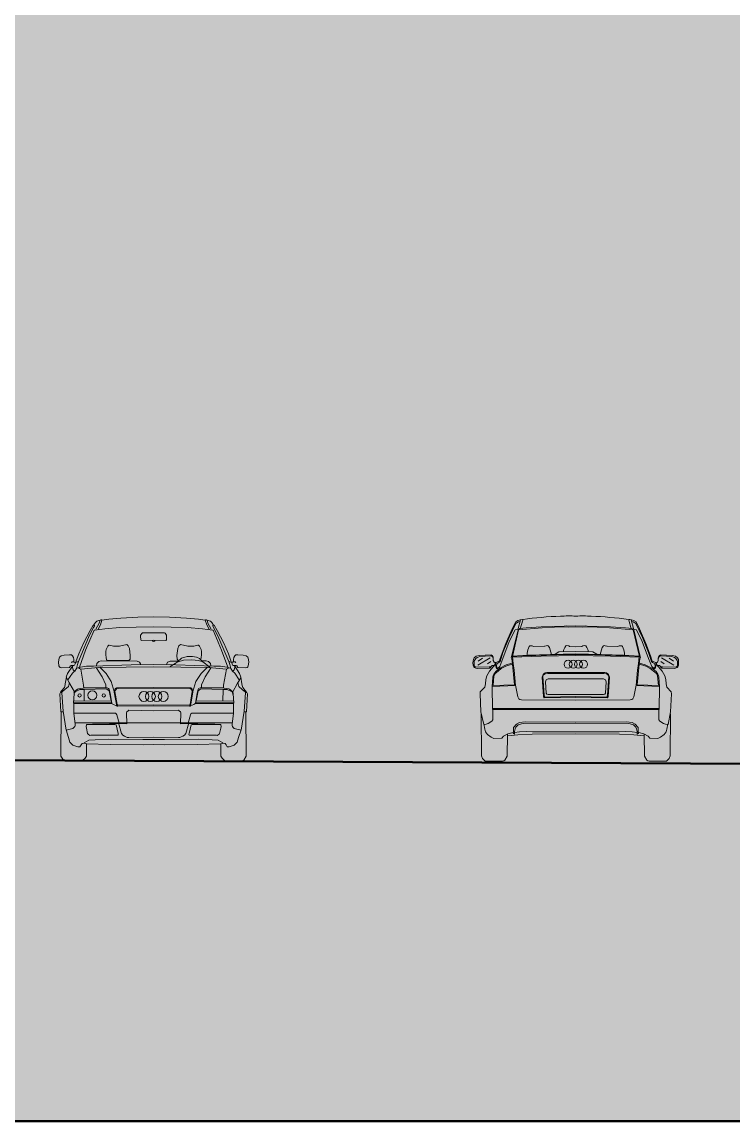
# Model space of a CAD drawing. Header units: millimetres. Extents: x -71 to 10084, y -63 to 6230.
# Drawn here: x 5958.09 to 5965.91, y 4072.01 to 4084.11 of the extents above; entities that cross this region are included whole.
import ezdxf

# ---------------------------------------------------------------- set-up
doc = ezdxf.new("R2010")
doc.units = ezdxf.units.MM
for name, color, linetype, lineweight, true_color in [('HATCHS', 252, 'Continuous', 5, 0x898989), ('LINEA TIERRA', 18, 'Continuous', 50, 0x000000), ('VISTA', 18, 'Continuous', 15, 0x000000), ('VISTA LEJOS', 8, 'Continuous', 5, 0x7a8581)]:
    doc.layers.add(name, color=color, linetype=linetype, lineweight=lineweight, true_color=true_color)

# ---------------------------------------------------------------- blocks, each defined once
blk = doc.blocks.new('AUDI-A6-EF')
for p, q in [((0.389, 1.562), (0.521, 1.574)), ((0.521, 1.574), (0.707, 1.584)), ((0.707, 1.584), (0.882, 1.589)), ((1.056, 1.584), (0.882, 1.589)), ((1.242, 1.574), (1.056, 1.584)), ((1.374, 1.562), (1.242, 1.574)), ((0.174, 1.379), (0.221, 1.47)), ((0.216, 1.494), (0.183, 1.437)), ((0.23, 1.496), (0.216, 1.494)), ((0.221, 1.494), (0.242, 1.525)), ((0.221, 1.47), (0.23, 1.489)), ((0.23, 1.489), (0.23, 1.496)), ((0.235, 1.442), (0.345, 1.457)), ((0.242, 1.525), (0.249, 1.533)), ((0.247, 1.45), (0.284, 1.518)), ((0.249, 1.533), (0.257, 1.54)), ((0.257, 1.54), (0.269, 1.545)), ((0.269, 1.545), (0.279, 1.548)), ((0.272, 1.45), (0.296, 1.499)), ((0.279, 1.548), (0.293, 1.552)), ((0.284, 1.518), (0.294, 1.55)), ((0.294, 1.55), (0.301, 1.555)), ((0.296, 1.499), (0.313, 1.55)), ((0.301, 1.555), (0.311, 1.555)), ((0.311, 1.555), (0.313, 1.547)), ((0.313, 1.55), (0.389, 1.562)), ((0.345, 1.457), (0.509, 1.469)), ((0.509, 1.469), (0.69, 1.474)), ((0.69, 1.474), (0.882, 1.479)), ((1.073, 1.474), (0.882, 1.479)), ((1.254, 1.469), (1.073, 1.474)), ((1.418, 1.457), (1.254, 1.469)), ((1.45, 1.55), (1.374, 1.562)), ((1.528, 1.442), (1.418, 1.457)), ((1.452, 1.555), (1.45, 1.547)), ((1.467, 1.499), (1.45, 1.55)), ((1.462, 1.555), (1.452, 1.555)), ((1.47, 1.55), (1.462, 1.555)), ((1.492, 1.45), (1.467, 1.499)), ((1.479, 1.518), (1.47, 1.55)), ((1.484, 1.548), (1.471, 1.552)), ((1.516, 1.45), (1.479, 1.518)), ((1.494, 1.545), (1.484, 1.548)), ((1.506, 1.54), (1.494, 1.545)), ((1.515, 1.533), (1.506, 1.54)), ((1.521, 1.525), (1.515, 1.533)), ((1.542, 1.494), (1.521, 1.525)), ((1.533, 1.496), (1.547, 1.494)), ((1.533, 1.489), (1.533, 1.496)), ((1.542, 1.47), (1.533, 1.489)), ((1.589, 1.379), (1.542, 1.47)), ((1.547, 1.494), (1.581, 1.437)), ((0.054, 1.095), (0.174, 1.379)), ((0.183, 1.437), (0.108, 1.298)), ((0.133, 1.22), (0.227, 1.44)), ((0.227, 1.44), (0.233, 1.442)), ((0.754, 1.406), (0.739, 1.384)), ((0.739, 1.384), (0.739, 1.364)), ((0.739, 1.364), (0.742, 1.344)), ((0.742, 1.344), (0.742, 1.335)), ((0.742, 1.335), (0.746, 1.327)), ((0.761, 1.41), (0.754, 1.406)), ((0.882, 1.413), (0.761, 1.41)), ((0.882, 1.413), (1.002, 1.41)), ((1.002, 1.41), (1.009, 1.406)), ((1.009, 1.406), (1.024, 1.384)), ((1.022, 1.335), (1.017, 1.327)), ((1.024, 1.364), (1.022, 1.344)), ((1.022, 1.344), (1.022, 1.335)), ((1.024, 1.384), (1.024, 1.364)), ((1.537, 1.44), (1.53, 1.442)), ((1.63, 1.22), (1.537, 1.44)), ((1.581, 1.437), (1.655, 1.298)), ((1.709, 1.095), (1.589, 1.379)), ((0.108, 1.298), (0.057, 1.181)), ((0.066, 1.032), (0.133, 1.22)), ((0.36, 1.227), (0.355, 1.205)), ((0.377, 1.264), (0.36, 1.227)), ((0.387, 1.274), (0.377, 1.264)), ((0.394, 1.276), (0.387, 1.274)), ((0.441, 1.266), (0.394, 1.276)), ((0.507, 1.266), (0.441, 1.266)), ((0.587, 1.283), (0.507, 1.266)), ((0.602, 1.269), (0.587, 1.283)), ((0.617, 1.239), (0.602, 1.269)), ((0.624, 1.161), (0.617, 1.239)), ((0.746, 1.327), (0.882, 1.33)), ((0.866, 1.33), (0.869, 1.322)), ((0.869, 1.322), (0.874, 1.318)), ((0.874, 1.318), (0.882, 1.315)), ((1.017, 1.327), (0.882, 1.33)), ((0.89, 1.318), (0.882, 1.315)), ((0.894, 1.322), (0.89, 1.318)), ((0.897, 1.33), (0.894, 1.322)), ((1.139, 1.161), (1.147, 1.239)), ((1.147, 1.239), (1.161, 1.269)), ((1.161, 1.269), (1.176, 1.283)), ((1.176, 1.283), (1.257, 1.266)), ((1.257, 1.266), (1.323, 1.266)), ((1.323, 1.266), (1.369, 1.276)), ((1.369, 1.276), (1.377, 1.274)), ((1.377, 1.274), (1.386, 1.264)), ((1.386, 1.264), (1.404, 1.227)), ((1.404, 1.227), (1.408, 1.205)), ((1.698, 1.032), (1.63, 1.22)), ((1.655, 1.298), (1.706, 1.181)), ((-0.167, 1.09), (-0.158, 1.137)), ((-0.16, 1.047), (-0.167, 1.09)), ((-0.158, 1.137), (-0.155, 1.144)), ((-0.155, 1.144), (-0.136, 1.157)), ((-0.136, 1.157), (-0.103, 1.165)), ((-0.103, 1.165), (-0.045, 1.17)), ((-0.045, 1.17), (-0.024, 1.168)), ((-0.024, 1.168), (-0.011, 1.157)), ((-0.015, 1.091), (-0.019, 1.087)), ((-0.011, 1.091), (-0.015, 1.091)), ((-0.011, 1.157), (-0.001, 1.138)), ((0.002, 1.091), (-0.011, 1.091)), ((-0.001, 1.138), (0.003, 1.118)), ((0.003, 1.108), (0.002, 1.097)), ((0.002, 1.097), (0.004, 1.091)), ((0.003, 1.118), (0.003, 1.108)), ((0.004, 1.091), (0.008, 1.089)), ((0.008, 1.089), (0.016, 1.086)), ((0.03, 1.102), (0.028, 1.091)), ((0.057, 1.181), (0.03, 1.102)), ((0.053, 1.095), (0.032, 1.088)), ((0.044, 1.064), (0.053, 1.095)), ((0.257, 1.073), (0.279, 1.095)), ((0.279, 1.095), (0.303, 1.102)), ((0.303, 1.102), (0.7, 1.1)), ((0.355, 1.205), (0.355, 1.178)), ((0.355, 1.178), (0.36, 1.132)), ((0.36, 1.132), (0.367, 1.107)), ((0.37, 1.11), (0.607, 1.107)), ((0.607, 1.107), (0.622, 1.122)), ((0.622, 1.122), (0.624, 1.161)), ((0.7, 1.1), (0.727, 1.088)), ((1.063, 1.1), (1.036, 1.088)), ((1.153, 1.1), (1.063, 1.1)), ((1.12, 1.074), (1.141, 1.089)), ((1.142, 1.122), (1.139, 1.161)), ((1.141, 1.089), (1.187, 1.131)), ((1.141, 1.089), (1.21, 1.112)), ((1.157, 1.104), (1.142, 1.122)), ((1.187, 1.131), (1.25, 1.152)), ((1.21, 1.112), (1.304, 1.114)), ((1.25, 1.152), (1.311, 1.152)), ((1.304, 1.114), (1.375, 1.107)), ((1.311, 1.152), (1.354, 1.145)), ((1.375, 1.107), (1.424, 1.093)), ((1.385, 1.128), (1.424, 1.093)), ((1.404, 1.132), (1.399, 1.116)), ((1.408, 1.178), (1.404, 1.132)), ((1.408, 1.205), (1.408, 1.178)), ((1.46, 1.102), (1.414, 1.102)), ((1.424, 1.093), (1.502, 1.034)), ((1.484, 1.095), (1.46, 1.102)), ((1.506, 1.073), (1.484, 1.095)), ((1.706, 1.181), (1.733, 1.102)), ((1.71, 1.095), (1.732, 1.088)), ((1.719, 1.064), (1.71, 1.095)), ((1.733, 1.102), (1.735, 1.091)), ((1.755, 1.089), (1.747, 1.086)), ((1.759, 1.091), (1.755, 1.089)), ((1.761, 1.097), (1.759, 1.091)), ((1.764, 1.138), (1.76, 1.118)), ((1.76, 1.118), (1.76, 1.108)), ((1.76, 1.108), (1.761, 1.097)), ((1.761, 1.091), (1.775, 1.091)), ((1.774, 1.157), (1.764, 1.138)), ((1.787, 1.168), (1.774, 1.157)), ((1.775, 1.091), (1.778, 1.091)), ((1.778, 1.091), (1.782, 1.087)), ((1.808, 1.17), (1.787, 1.168)), ((1.866, 1.165), (1.808, 1.17)), ((1.9, 1.157), (1.866, 1.165)), ((1.918, 1.144), (1.9, 1.157)), ((1.922, 1.137), (1.918, 1.144)), ((1.931, 1.09), (1.922, 1.137)), ((1.923, 1.047), (1.931, 1.09)), ((-0.153, 1.037), (-0.16, 1.047)), ((-0.147, 1.029), (-0.153, 1.037)), ((-0.128, 1.025), (-0.147, 1.029)), ((-0.043, 1.028), (-0.128, 1.025)), ((-0.065, 0.962), (-0.011, 1.046)), ((-0.034, 1.047), (-0.043, 1.028)), ((-0.027, 1.051), (-0.034, 1.047)), ((-0.022, 1.051), (-0.027, 1.051)), ((-0.019, 1.087), (-0.022, 1.082)), ((-0.022, 1.082), (-0.022, 1.08)), ((-0.007, 1.052), (-0.022, 1.051)), ((-0.009, 1.053), (-0.011, 1.031)), ((-0.011, 1.031), (-0.003, 1.003)), ((-0.011, 0.968), (0.012, 0.99)), ((-0.001, 1.051), (-0.009, 1.053)), ((-0.003, 1.003), (0.003, 0.997)), ((0.005, 1.051), (-0.001, 1.051)), ((0.003, 0.997), (0.011, 0.99)), ((0.012, 1.056), (0.005, 1.051)), ((0.017, 1.069), (0.012, 1.056)), ((0.013, 0.991), (0.033, 1.017)), ((0.016, 1.086), (0.022, 1.087)), ((0.02, 1.082), (0.017, 1.069)), ((0.022, 1.086), (0.02, 1.082)), ((0.032, 1.088), (0.022, 1.086)), ((0.033, 1.017), (0.044, 1.064)), ((0.037, 1.024), (0.076, 1.034)), ((0.056, 1.029), (0.064, 1.019)), ((0.064, 1.019), (0.081, 1.012)), ((0.076, 1.034), (0.144, 1.044)), ((0.08, 1.011), (0.111, 0.834)), ((0.081, 1.012), (0.274, 1.031)), ((0.144, 1.044), (0.22, 1.046)), ((0.22, 1.046), (0.636, 1.058)), ((0.249, 1.029), (0.316, 0.928)), ((0.252, 1.049), (0.257, 1.073)), ((0.274, 1.031), (0.58, 1.034)), ((0.359, 0.965), (0.29, 1.033)), ((0.58, 1.034), (0.882, 1.036)), ((0.636, 1.058), (0.882, 1.063)), ((0.727, 1.088), (0.737, 1.071)), ((0.737, 1.071), (0.739, 1.061)), ((1.127, 1.058), (0.882, 1.063)), ((1.183, 1.034), (0.882, 1.036)), ((1.027, 1.071), (1.024, 1.061)), ((1.036, 1.088), (1.027, 1.071)), ((1.062, 1.039), (1.12, 1.074)), ((1.543, 1.046), (1.127, 1.058)), ((1.489, 1.031), (1.183, 1.034)), ((1.405, 0.965), (1.473, 1.033)), ((1.514, 1.029), (1.448, 0.928)), ((1.683, 1.012), (1.489, 1.031)), ((1.511, 1.049), (1.506, 1.073)), ((1.619, 1.044), (1.543, 1.046)), ((1.687, 1.034), (1.619, 1.044)), ((1.684, 1.011), (1.652, 0.834)), ((1.7, 1.019), (1.683, 1.012)), ((1.727, 1.024), (1.687, 1.034)), ((1.707, 1.029), (1.7, 1.019)), ((1.73, 1.017), (1.719, 1.064)), ((1.75, 0.991), (1.73, 1.017)), ((1.732, 1.088), (1.741, 1.086)), ((1.747, 1.086), (1.741, 1.087)), ((1.741, 1.086), (1.744, 1.082)), ((1.744, 1.082), (1.746, 1.069)), ((1.746, 1.069), (1.751, 1.056)), ((1.751, 1.056), (1.758, 1.051)), ((1.774, 0.968), (1.751, 0.99)), ((1.76, 0.997), (1.752, 0.99)), ((1.758, 1.051), (1.764, 1.051)), ((1.767, 1.003), (1.76, 0.997)), ((1.764, 1.051), (1.772, 1.053)), ((1.774, 1.031), (1.767, 1.003)), ((1.771, 1.052), (1.785, 1.051)), ((1.772, 1.053), (1.774, 1.031)), ((1.828, 0.962), (1.774, 1.046)), ((1.782, 1.087), (1.785, 1.082)), ((1.785, 1.082), (1.785, 1.08)), ((1.785, 1.051), (1.79, 1.051)), ((1.79, 1.051), (1.797, 1.047)), ((1.797, 1.047), (1.807, 1.028)), ((1.807, 1.028), (1.891, 1.025)), ((1.891, 1.025), (1.91, 1.029)), ((1.91, 1.029), (1.917, 1.037)), ((1.917, 1.037), (1.923, 1.047)), ((-0.091, 0.848), (-0.096, 0.818)), ((-0.078, 0.924), (-0.091, 0.848)), ((-0.08, 0.922), (-0.065, 0.962)), ((-0.066, 0.898), (-0.08, 0.922)), ((-0.04, 0.851), (-0.066, 0.898)), ((-0.061, 0.893), (-0.011, 0.968)), ((-0.045, 0.863), (-0.056, 0.822)), ((0.01, 0.763), (-0.04, 0.851)), ((0.316, 0.928), (0.357, 0.84)), ((0.415, 0.875), (0.359, 0.965)), ((0.449, 0.764), (0.415, 0.875)), ((1.315, 0.764), (1.348, 0.875)), ((1.348, 0.875), (1.405, 0.965)), ((1.448, 0.928), (1.407, 0.84)), ((1.753, 0.763), (1.803, 0.851)), ((1.824, 0.893), (1.774, 0.968)), ((1.803, 0.851), (1.83, 0.898)), ((1.809, 0.863), (1.819, 0.822)), ((1.843, 0.922), (1.828, 0.962)), ((1.83, 0.898), (1.843, 0.922)), ((1.842, 0.924), (1.854, 0.848)), ((1.854, 0.848), (1.859, 0.818)), ((-0.145, 0.754), (-0.151, 0.739)), ((-0.151, 0.739), (-0.14, 0.541)), ((-0.138, 0.764), (-0.139, 0.754)), ((-0.139, 0.754), (-0.129, 0.752)), ((-0.127, 0.777), (-0.138, 0.764)), ((-0.129, 0.758), (-0.132, 0.751)), ((-0.13, 0.752), (-0.113, 0.548)), ((-0.125, 0.761), (-0.129, 0.758)), ((-0.099, 0.81), (-0.127, 0.777)), ((-0.117, 0.768), (-0.125, 0.761)), ((-0.094, 0.789), (-0.117, 0.768)), ((-0.096, 0.818), (-0.099, 0.81)), ((-0.056, 0.822), (-0.094, 0.789)), ((0, 0.636), (0.007, 0.744)), ((0.012, 0.764), (0.005, 0.749)), ((0.005, 0.749), (0.012, 0.737)), ((0.007, 0.744), (0.012, 0.752)), ((0.045, 0.792), (0.012, 0.764)), ((0.012, 0.752), (0.017, 0.761)), ((0.017, 0.761), (0.071, 0.787)), ((0.055, 0.796), (0.045, 0.792)), ((0.106, 0.803), (0.055, 0.796)), ((0.071, 0.787), (0.121, 0.789)), ((0.113, 0.804), (0.106, 0.803)), ((0.111, 0.834), (0.113, 0.803)), ((0.36, 0.806), (0.113, 0.804)), ((0.116, 0.785), (0.118, 0.662)), ((0.121, 0.789), (0.361, 0.796)), ((0.37, 0.807), (0.355, 0.809)), ((0.357, 0.84), (0.357, 0.83)), ((0.357, 0.83), (0.357, 0.815)), ((0.357, 0.815), (0.357, 0.811)), ((0.361, 0.796), (0.377, 0.785)), ((0.386, 0.797), (0.37, 0.807)), ((0.377, 0.785), (0.391, 0.771)), ((0.392, 0.791), (0.386, 0.797)), ((0.391, 0.771), (0.413, 0.662)), ((0.404, 0.744), (0.392, 0.791)), ((0.421, 0.637), (0.404, 0.744)), ((0.449, 0.772), (0.453, 0.785)), ((0.449, 0.758), (0.449, 0.772)), ((0.476, 0.605), (0.449, 0.758)), ((0.453, 0.785), (0.46, 0.797)), ((0.456, 0.764), (0.458, 0.775)), ((0.48, 0.621), (0.456, 0.764)), ((0.458, 0.775), (0.464, 0.785)), ((0.46, 0.797), (0.472, 0.805)), ((0.464, 0.785), (0.472, 0.793)), ((0.472, 0.805), (0.48, 0.807)), ((0.472, 0.793), (0.492, 0.799)), ((0.48, 0.807), (0.882, 0.811)), ((0.492, 0.799), (0.882, 0.803)), ((1.283, 0.807), (0.882, 0.811)), ((1.272, 0.799), (0.882, 0.803)), ((1.291, 0.793), (1.272, 0.799)), ((1.291, 0.805), (1.283, 0.807)), ((1.283, 0.621), (1.307, 0.764)), ((1.287, 0.605), (1.315, 0.758)), ((1.303, 0.797), (1.291, 0.805)), ((1.299, 0.785), (1.291, 0.793)), ((1.305, 0.775), (1.299, 0.785)), ((1.311, 0.785), (1.303, 0.797)), ((1.307, 0.764), (1.305, 0.775)), ((1.315, 0.772), (1.311, 0.785)), ((1.315, 0.758), (1.315, 0.772)), ((1.342, 0.637), (1.36, 0.744)), ((1.372, 0.771), (1.35, 0.662)), ((1.36, 0.744), (1.371, 0.791)), ((1.371, 0.791), (1.377, 0.797)), ((1.386, 0.785), (1.372, 0.771)), ((1.377, 0.797), (1.393, 0.807)), ((1.402, 0.796), (1.386, 0.785)), ((1.393, 0.807), (1.409, 0.809)), ((1.642, 0.789), (1.402, 0.796)), ((1.404, 0.806), (1.651, 0.804)), ((1.407, 0.84), (1.407, 0.83)), ((1.407, 0.83), (1.407, 0.815)), ((1.407, 0.815), (1.407, 0.811)), ((1.692, 0.787), (1.642, 0.789)), ((1.647, 0.785), (1.645, 0.662)), ((1.652, 0.834), (1.651, 0.803)), ((1.651, 0.804), (1.657, 0.803)), ((1.657, 0.803), (1.708, 0.796)), ((1.746, 0.761), (1.692, 0.787)), ((1.708, 0.796), (1.718, 0.792)), ((1.718, 0.792), (1.751, 0.764)), ((1.751, 0.752), (1.746, 0.761)), ((1.751, 0.764), (1.758, 0.749)), ((1.757, 0.744), (1.751, 0.752)), ((1.758, 0.749), (1.751, 0.737)), ((1.763, 0.636), (1.757, 0.744)), ((1.819, 0.822), (1.857, 0.789)), ((1.857, 0.789), (1.88, 0.768)), ((1.859, 0.818), (1.863, 0.81)), ((1.863, 0.81), (1.89, 0.777)), ((1.894, 0.752), (1.877, 0.548)), ((1.88, 0.768), (1.889, 0.761)), ((1.889, 0.761), (1.892, 0.758)), ((1.89, 0.777), (1.901, 0.764)), ((1.892, 0.758), (1.896, 0.751)), ((1.903, 0.754), (1.892, 0.752)), ((1.901, 0.764), (1.903, 0.754)), ((1.914, 0.739), (1.903, 0.541)), ((1.909, 0.754), (1.914, 0.739)), ((0, 0.66), (0.417, 0.664)), ((0.002, 0.634), (0.003, 0.641)), ((0.004, 0.526), (0.002, 0.639)), ((0.42, 0.633), (0.002, 0.634)), ((0.003, 0.641), (0.419, 0.639)), ((0.427, 0.629), (0.421, 0.637)), ((0.439, 0.621), (0.427, 0.629)), ((0.474, 0.607), (0.439, 0.621)), ((0.486, 0.605), (0.476, 0.605)), ((0.488, 0.615), (0.48, 0.621)), ((0.882, 0.607), (0.486, 0.605)), ((0.882, 0.617), (0.488, 0.615)), ((0.882, 0.617), (1.276, 0.615)), ((0.882, 0.607), (1.278, 0.605)), ((1.276, 0.615), (1.283, 0.621)), ((1.278, 0.605), (1.287, 0.605)), ((1.289, 0.607), (1.324, 0.621)), ((1.324, 0.621), (1.336, 0.629)), ((1.336, 0.629), (1.342, 0.637)), ((1.343, 0.633), (1.762, 0.634)), ((1.76, 0.641), (1.345, 0.639)), ((1.763, 0.66), (1.346, 0.664)), ((1.762, 0.634), (1.76, 0.641)), ((1.76, 0.526), (1.762, 0.639)), ((-0.14, 0.541), (-0.117, 0.543)), ((-0.135, 0.543), (-0.138, 0.053)), ((-0.113, 0.548), (-0.081, 0.341)), ((0.462, 0.526), (0.003, 0.526)), ((0.017, 0.407), (0.004, 0.526)), ((0.47, 0.521), (0.462, 0.526)), ((0.476, 0.507), (0.47, 0.521)), ((0.501, 0.417), (0.476, 0.507)), ((0.583, 0.529), (0.586, 0.543)), ((0.586, 0.411), (0.583, 0.529)), ((0.586, 0.543), (0.6, 0.554)), ((0.6, 0.554), (0.608, 0.56)), ((0.608, 0.56), (0.882, 0.554)), ((1.155, 0.56), (0.882, 0.554)), ((1.163, 0.554), (1.155, 0.56)), ((1.177, 0.543), (1.163, 0.554)), ((1.18, 0.529), (1.177, 0.543)), ((1.177, 0.411), (1.18, 0.529)), ((1.262, 0.417), (1.287, 0.507)), ((1.287, 0.507), (1.293, 0.521)), ((1.293, 0.521), (1.301, 0.526)), ((1.301, 0.526), (1.76, 0.526)), ((1.746, 0.407), (1.76, 0.526)), ((1.877, 0.548), (1.845, 0.341)), ((1.903, 0.541), (1.88, 0.543)), ((1.898, 0.543), (1.901, 0.053)), ((-0.006, 0.358), (0.005, 0.368)), ((0.005, 0.368), (0.013, 0.379)), ((0.013, 0.379), (0.017, 0.39)), ((0.017, 0.419), (0.586, 0.411)), ((0.882, 0.419), (0.017, 0.419)), ((0.017, 0.39), (0.017, 0.407)), ((0.141, 0.397), (0.138, 0.38)), ((0.138, 0.38), (0.144, 0.363)), ((0.144, 0.402), (0.141, 0.397)), ((0.456, 0.402), (0.144, 0.402)), ((0.144, 0.363), (0.155, 0.304)), ((0.468, 0.397), (0.456, 0.402)), ((0.49, 0.304), (0.468, 0.397)), ((0.496, 0.419), (0.527, 0.304)), ((0.882, 0.419), (1.746, 0.419)), ((1.746, 0.419), (1.177, 0.411)), ((1.268, 0.419), (1.237, 0.304)), ((1.273, 0.304), (1.296, 0.397)), ((1.296, 0.397), (1.307, 0.402)), ((1.307, 0.402), (1.62, 0.402)), ((1.62, 0.363), (1.608, 0.304)), ((1.62, 0.402), (1.622, 0.397)), ((1.625, 0.38), (1.62, 0.363)), ((1.622, 0.397), (1.625, 0.38)), ((1.746, 0.39), (1.746, 0.407)), ((1.75, 0.379), (1.746, 0.39)), ((1.758, 0.368), (1.75, 0.379)), ((1.769, 0.358), (1.758, 0.368)), ((-0.054, 0.259), (-0.082, 0.343)), ((-0.081, 0.341), (-0.006, 0.358)), ((-0.039, 0.208), (-0.054, 0.259)), ((0.155, 0.304), (0.161, 0.295)), ((0.161, 0.295), (0.18, 0.281)), ((0.18, 0.281), (0.197, 0.284)), ((0.192, 0.284), (0.479, 0.284)), ((0.479, 0.284), (0.49, 0.284)), ((0.493, 0.295), (0.49, 0.304)), ((0.49, 0.284), (0.493, 0.295)), ((0.527, 0.304), (0.544, 0.284)), ((0.544, 0.284), (0.561, 0.273)), ((0.561, 0.273), (0.577, 0.265)), ((0.577, 0.265), (0.592, 0.259)), ((0.592, 0.259), (0.608, 0.259)), ((0.608, 0.259), (0.882, 0.262)), ((1.155, 0.259), (0.882, 0.262)), ((1.172, 0.259), (1.155, 0.259)), ((1.186, 0.265), (1.172, 0.259)), ((1.203, 0.273), (1.186, 0.265)), ((1.22, 0.284), (1.203, 0.273)), ((1.237, 0.304), (1.22, 0.284)), ((1.27, 0.295), (1.273, 0.304)), ((1.273, 0.284), (1.27, 0.295)), ((1.284, 0.284), (1.273, 0.284)), ((1.572, 0.284), (1.284, 0.284)), ((1.583, 0.281), (1.566, 0.284)), ((1.603, 0.295), (1.583, 0.281)), ((1.608, 0.304), (1.603, 0.295)), ((1.845, 0.341), (1.769, 0.358)), ((1.803, 0.208), (1.817, 0.259)), ((1.817, 0.259), (1.845, 0.343)), ((-0.006, 0.174), (-0.039, 0.208)), ((0.048, 0.155), (-0.006, 0.174)), ((0.07, 0.155), (0.048, 0.155)), ((0.085, 0.18), (0.07, 0.155)), ((0.096, 0.194), (0.085, 0.18)), ((0.113, 0.197), (0.096, 0.194)), ((0.144, 0.191), (0.113, 0.197)), ((0.118, 0.2), (0.169, 0.228)), ((0.144, 0.194), (0.141, 0.053)), ((0.144, 0.189), (0.403, 0.183)), ((0.169, 0.228), (0.237, 0.234)), ((0.237, 0.234), (0.389, 0.239)), ((0.389, 0.239), (0.763, 0.236)), ((0.403, 0.183), (0.766, 0.177)), ((0.763, 0.236), (0.882, 0.236)), ((0.766, 0.177), (0.882, 0.183)), ((1, 0.236), (0.882, 0.236)), ((0.997, 0.177), (0.882, 0.183)), ((1.36, 0.183), (0.997, 0.177)), ((1.375, 0.239), (1, 0.236)), ((1.62, 0.189), (1.36, 0.183)), ((1.527, 0.234), (1.375, 0.239)), ((1.594, 0.228), (1.527, 0.234)), ((1.645, 0.2), (1.594, 0.228)), ((1.62, 0.191), (1.651, 0.197)), ((1.62, 0.194), (1.622, 0.053)), ((1.651, 0.197), (1.668, 0.194)), ((1.668, 0.194), (1.679, 0.18)), ((1.679, 0.18), (1.693, 0.155)), ((1.693, 0.155), (1.715, 0.155)), ((1.715, 0.155), (1.769, 0.174)), ((1.769, 0.174), (1.803, 0.208)), ((-0.138, 0.053), (-0.11, 0.008)), ((-0.11, 0.008), (-0.093, 0)), ((0.104, 0.011), (0.093, 0)), ((0.127, 0.031), (0.104, 0.011)), ((0.141, 0.053), (0.127, 0.031)), ((1.622, 0.053), (1.637, 0.031)), ((1.637, 0.031), (1.659, 0.011)), ((1.659, 0.011), (1.67, 0)), ((1.873, 0.008), (1.856, 0)), ((1.901, 0.053), (1.873, 0.008))]:
    blk.add_line(p, q)
for points in [[(1.354, 1.145), (1.385, 1.128)], [(-0.093, 0), (0.093, 0)], [(1.856, 0), (1.67, 0)]]:
    blk.add_lwpolyline(points)
for centre, radius in [((0.067, 0.722), 0.0185), ((0.207, 0.724), 0.0497), ((0.333, 0.722), 0.0185), ((0.775, 0.711), 0.0549), ((0.846, 0.711), 0.0549), ((0.917, 0.711), 0.0549), ((0.988, 0.711), 0.0549)]:
    blk.add_circle(centre, radius)
blk = doc.blocks.new('AUDI-A6-EE')
for p, q in [((0.132, 1.293), (0.202, 1.456)), ((0.242, 1.515), (0.168, 1.359)), ((0.202, 1.456), (0.24, 1.532)), ((0.24, 1.532), (0.265, 1.549)), ((0.253, 1.523), (0.242, 1.515)), ((0.27, 1.534), (0.253, 1.523)), ((0.265, 1.549), (0.289, 1.557)), ((0.268, 1.459), (0.266, 1.448)), ((0.295, 1.557), (0.268, 1.459)), ((0.291, 1.538), (0.27, 1.534)), ((0.271, 1.446), (0.533, 1.468)), ((0.274, 1.446), (0.281, 1.459)), ((0.281, 1.459), (0.357, 1.466)), ((0.291, 1.458), (0.318, 1.553)), ((0.31, 1.558), (0.295, 1.557)), ((0.316, 1.558), (0.31, 1.558)), ((0.318, 1.553), (0.316, 1.558)), ((0.357, 1.466), (0.519, 1.478)), ((0.519, 1.478), (0.647, 1.483)), ((0.533, 1.468), (0.667, 1.475)), ((0.647, 1.483), (0.902, 1.491)), ((0.667, 1.475), (0.902, 1.477)), ((0.798, 1.488), (0.902, 1.486)), ((0.825, 1.476), (0.902, 1.478)), ((1.157, 1.483), (0.902, 1.491)), ((1.006, 1.488), (0.902, 1.486)), ((0.98, 1.476), (0.902, 1.478)), ((1.137, 1.475), (0.902, 1.477)), ((1.272, 1.468), (1.137, 1.475)), ((1.285, 1.478), (1.157, 1.483)), ((1.534, 1.446), (1.272, 1.468)), ((1.448, 1.466), (1.285, 1.478)), ((1.523, 1.459), (1.448, 1.466)), ((1.487, 1.553), (1.488, 1.558)), ((1.513, 1.458), (1.487, 1.553)), ((1.488, 1.558), (1.495, 1.558)), ((1.495, 1.558), (1.51, 1.557)), ((1.51, 1.557), (1.537, 1.459)), ((1.514, 1.538), (1.535, 1.534)), ((1.539, 1.549), (1.516, 1.557)), ((1.53, 1.446), (1.523, 1.459)), ((1.535, 1.534), (1.552, 1.523)), ((1.537, 1.459), (1.539, 1.448)), ((1.565, 1.532), (1.539, 1.549)), ((1.552, 1.523), (1.562, 1.515)), ((1.562, 1.515), (1.636, 1.359)), ((1.603, 1.456), (1.565, 1.532)), ((1.672, 1.293), (1.603, 1.456)), ((0.168, 1.359), (0.1, 1.194)), ((0.236, 1.447), (0.17, 1.316)), ((0.266, 1.447), (0.193, 1.153)), ((0.271, 1.445), (0.207, 1.165)), ((0.265, 1.449), (0.236, 1.447)), ((0.266, 1.448), (0.271, 1.446)), ((1.539, 1.448), (1.534, 1.446)), ((1.534, 1.445), (1.598, 1.165)), ((1.539, 1.449), (1.569, 1.447)), ((1.539, 1.447), (1.612, 1.153)), ((1.569, 1.447), (1.634, 1.316)), ((1.636, 1.359), (1.704, 1.194)), ((0.079, 1.16), (0.132, 1.293)), ((0.17, 1.316), (0.1, 1.128)), ((0.373, 1.226), (0.367, 1.189)), ((0.39, 1.262), (0.373, 1.226)), ((0.397, 1.268), (0.39, 1.262)), ((0.414, 1.269), (0.397, 1.268)), ((0.423, 1.268), (0.414, 1.269)), ((0.438, 1.26), (0.423, 1.268)), ((0.557, 1.264), (0.438, 1.26)), ((0.562, 1.266), (0.557, 1.264)), ((0.577, 1.269), (0.562, 1.266)), ((0.59, 1.271), (0.577, 1.269)), ((0.598, 1.269), (0.59, 1.271)), ((0.613, 1.249), (0.598, 1.269)), ((0.634, 1.174), (0.613, 1.249)), ((0.763, 1.204), (0.771, 1.23)), ((0.771, 1.23), (0.782, 1.252)), ((0.782, 1.252), (0.791, 1.269)), ((0.791, 1.269), (0.803, 1.271)), ((0.803, 1.271), (0.825, 1.268)), ((0.825, 1.268), (0.834, 1.262)), ((0.834, 1.262), (0.902, 1.258)), ((0.97, 1.262), (0.902, 1.258)), ((0.979, 1.268), (0.97, 1.262)), ((1.002, 1.271), (0.979, 1.268)), ((1.013, 1.269), (1.002, 1.271)), ((1.023, 1.252), (1.013, 1.269)), ((1.034, 1.23), (1.023, 1.252)), ((1.041, 1.204), (1.034, 1.23)), ((1.171, 1.174), (1.192, 1.249)), ((1.192, 1.249), (1.207, 1.269)), ((1.207, 1.269), (1.214, 1.271)), ((1.214, 1.271), (1.227, 1.269)), ((1.227, 1.269), (1.242, 1.266)), ((1.242, 1.266), (1.248, 1.264)), ((1.248, 1.264), (1.366, 1.26)), ((1.366, 1.26), (1.381, 1.268)), ((1.381, 1.268), (1.391, 1.269)), ((1.391, 1.269), (1.407, 1.268)), ((1.407, 1.268), (1.415, 1.262)), ((1.415, 1.262), (1.432, 1.226)), ((1.432, 1.226), (1.438, 1.189)), ((1.634, 1.316), (1.704, 1.128)), ((1.725, 1.16), (1.672, 1.293)), ((-0.226, 1.118), (-0.23, 1.083)), ((-0.215, 1.137), (-0.226, 1.118)), ((-0.218, 1.089), (-0.216, 1.1)), ((-0.218, 1.076), (-0.218, 1.089)), ((-0.216, 1.1), (-0.212, 1.108)), ((-0.193, 1.154), (-0.215, 1.137)), ((-0.212, 1.108), (-0.198, 1.129)), ((-0.198, 1.129), (-0.184, 1.139)), ((-0.163, 1.164), (-0.193, 1.154)), ((-0.184, 1.139), (-0.172, 1.146)), ((-0.172, 1.146), (-0.153, 1.151)), ((-0.028, 1.17), (-0.163, 1.164)), ((-0.153, 1.151), (-0.038, 1.158)), ((-0.038, 1.158), (-0.026, 1.158)), ((-0.021, 1.167), (-0.028, 1.17)), ((-0.026, 1.158), (-0.02, 1.153)), ((-0.015, 1.162), (-0.021, 1.167)), ((-0.02, 1.153), (-0.014, 1.146)), ((-0.008, 1.149), (-0.015, 1.162)), ((-0.014, 1.146), (-0.008, 1.139)), ((-0.006, 1.128), (-0.008, 1.149)), ((-0.008, 1.139), (-0.007, 1.129)), ((-0.006, 1.106), (-0.006, 1.128)), ((0.003, 1.09), (-0.006, 1.106)), ((0.015, 1.083), (0.003, 1.09)), ((0.024, 1.086), (0.033, 1.09)), ((0.033, 1.09), (0.06, 1.101)), ((0.071, 1.097), (0.056, 1.084)), ((0.06, 1.101), (0.079, 1.16)), ((0.1, 1.128), (0.067, 1.042)), ((0.1, 1.194), (0.071, 1.097)), ((0.193, 1.153), (0.191, 1.139)), ((0.191, 1.139), (0.196, 1.125)), ((0.196, 1.125), (0.205, 1.071)), ((0.202, 1.157), (0.378, 1.166)), ((0.202, 1.151), (0.307, 1.159)), ((0.519, 1.157), (0.202, 1.144)), ((0.202, 1.144), (0.202, 1.151)), ((0.207, 1.165), (0.205, 1.151)), ((0.213, 1.071), (0.205, 1.151)), ((0.205, 1.151), (0.205, 1.147)), ((0.307, 1.159), (0.463, 1.162)), ((0.367, 1.189), (0.365, 1.17)), ((0.365, 1.17), (0.365, 1.162)), ((0.378, 1.166), (0.622, 1.174)), ((0.463, 1.162), (0.697, 1.17)), ((0.902, 1.164), (0.519, 1.157)), ((0.622, 1.174), (0.902, 1.181)), ((0.673, 1.177), (0.716, 1.204)), ((0.697, 1.17), (0.902, 1.172)), ((0.716, 1.204), (0.902, 1.206)), ((0.85, 1.179), (0.902, 1.177)), ((1.088, 1.204), (0.902, 1.206)), ((1.182, 1.174), (0.902, 1.181)), ((0.955, 1.179), (0.902, 1.177)), ((1.107, 1.17), (0.902, 1.172)), ((0.902, 1.164), (1.285, 1.157)), ((1.132, 1.177), (1.088, 1.204)), ((1.342, 1.162), (1.107, 1.17)), ((1.426, 1.166), (1.182, 1.174)), ((1.285, 1.157), (1.603, 1.144)), ((1.498, 1.159), (1.342, 1.162)), ((1.603, 1.157), (1.426, 1.166)), ((1.438, 1.189), (1.439, 1.17)), ((1.439, 1.17), (1.439, 1.162)), ((1.603, 1.151), (1.498, 1.159)), ((1.591, 1.071), (1.6, 1.151)), ((1.598, 1.165), (1.6, 1.151)), ((1.6, 1.151), (1.6, 1.147)), ((1.608, 1.125), (1.6, 1.071)), ((1.603, 1.144), (1.603, 1.151)), ((1.614, 1.139), (1.608, 1.125)), ((1.612, 1.153), (1.614, 1.139)), ((1.704, 1.194), (1.734, 1.097)), ((1.704, 1.128), (1.738, 1.042)), ((1.744, 1.101), (1.725, 1.16)), ((1.734, 1.097), (1.748, 1.084)), ((1.772, 1.09), (1.744, 1.101)), ((1.78, 1.086), (1.772, 1.09)), ((1.789, 1.083), (1.802, 1.09)), ((1.802, 1.09), (1.81, 1.106)), ((1.81, 1.128), (1.813, 1.149)), ((1.81, 1.106), (1.81, 1.128)), ((1.813, 1.139), (1.811, 1.129)), ((1.813, 1.149), (1.82, 1.162)), ((1.818, 1.146), (1.813, 1.139)), ((1.824, 1.153), (1.818, 1.146)), ((1.82, 1.162), (1.826, 1.167)), ((1.83, 1.158), (1.824, 1.153)), ((1.826, 1.167), (1.833, 1.17)), ((1.842, 1.158), (1.83, 1.158)), ((1.833, 1.17), (1.967, 1.164)), ((1.958, 1.151), (1.842, 1.158)), ((1.977, 1.146), (1.958, 1.151)), ((1.967, 1.164), (1.998, 1.154)), ((1.988, 1.139), (1.977, 1.146)), ((2.002, 1.129), (1.988, 1.139)), ((1.998, 1.154), (2.02, 1.137)), ((2.016, 1.108), (2.002, 1.129)), ((2.02, 1.1), (2.016, 1.108)), ((2.02, 1.137), (2.031, 1.118)), ((2.022, 1.089), (2.02, 1.1)), ((2.023, 1.076), (2.022, 1.089)), ((2.031, 1.118), (2.034, 1.083)), ((-0.23, 1.083), (-0.228, 1.055)), ((-0.228, 1.055), (-0.22, 1.038)), ((-0.22, 1.038), (-0.212, 1.03)), ((-0.218, 1.059), (-0.218, 1.076)), ((-0.217, 1.051), (-0.218, 1.059)), ((-0.213, 1.044), (-0.217, 1.051)), ((-0.206, 1.038), (-0.213, 1.044)), ((-0.212, 1.03), (-0.197, 1.023)), ((-0.05, 1.036), (-0.206, 1.038)), ((-0.197, 1.023), (-0.179, 1.021)), ((-0.179, 1.021), (-0.052, 1.022)), ((-0.049, 0.991), (-0.078, 0.939)), ((-0.052, 1.022), (-0.046, 1.023)), ((-0.05, 1.037), (-0.043, 1.037)), ((0.015, 1.063), (-0.049, 0.991)), ((-0.046, 1.023), (-0.037, 1.03)), ((-0.043, 1.037), (-0.027, 1.046)), ((-0.037, 1.03), (-0.019, 1.051)), ((-0.027, 1.046), (-0.021, 1.051)), ((-0.019, 1.051), (-0.011, 1.053)), ((-0.011, 1.053), (-0.005, 1.054)), ((-0.005, 1.054), (0.009, 1.057)), ((0.02, 0.985), (-0.002, 0.957)), ((0.009, 1.057), (0.013, 1.058)), ((0.011, 1.058), (0.016, 1.084)), ((0.02, 1.057), (0.011, 1.058)), ((0.016, 1.084), (0.022, 1.085)), ((0.046, 0.992), (0.016, 0.964)), ((0.018, 1.059), (0.02, 1.071)), ((0.022, 1.044), (0.018, 1.059)), ((0.02, 1.071), (0.022, 1.08)), ((0.065, 1.023), (0.02, 0.985)), ((0.022, 1.08), (0.024, 1.086)), ((0.026, 1.029), (0.022, 1.044)), ((0.031, 1.021), (0.026, 1.029)), ((0.033, 1.069), (0.029, 1.05)), ((0.029, 1.05), (0.031, 1.035)), ((0.031, 1.035), (0.035, 1.027)), ((0.037, 1.016), (0.031, 1.021)), ((0.037, 1.075), (0.033, 1.069)), ((0.035, 1.027), (0.039, 1.021)), ((0.056, 1.084), (0.037, 1.075)), ((0.067, 1.042), (0.037, 1.016)), ((0.082, 1.019), (0.046, 0.992)), ((0.137, 1.061), (0.065, 1.023)), ((0.132, 1.044), (0.082, 1.019)), ((0.201, 1.069), (0.132, 1.044)), ((0.201, 1.079), (0.137, 1.061)), ((0.228, 0.84), (0.204, 1.069)), ((0.205, 1.071), (0.213, 1.071)), ((0.224, 1.003), (0.212, 1.073)), ((0.239, 0.831), (0.224, 1.003)), ((0.55, 0.962), (0.565, 0.971)), ((0.565, 0.971), (0.583, 0.974)), ((0.583, 0.974), (0.902, 0.976)), ((1.221, 0.974), (0.902, 0.976)), ((1.24, 0.971), (1.221, 0.974)), ((1.255, 0.962), (1.24, 0.971)), ((1.566, 0.831), (1.581, 1.003)), ((1.577, 0.84), (1.601, 1.069)), ((1.581, 1.003), (1.593, 1.073)), ((1.6, 1.071), (1.591, 1.071)), ((1.603, 1.079), (1.667, 1.061)), ((1.603, 1.069), (1.673, 1.044)), ((1.667, 1.061), (1.739, 1.023)), ((1.673, 1.044), (1.722, 1.019)), ((1.722, 1.019), (1.758, 0.992)), ((1.738, 1.042), (1.767, 1.016)), ((1.739, 1.023), (1.785, 0.985)), ((1.748, 1.084), (1.767, 1.075)), ((1.758, 0.992), (1.789, 0.964)), ((1.77, 1.027), (1.765, 1.021)), ((1.767, 1.075), (1.772, 1.069)), ((1.767, 1.016), (1.774, 1.021)), ((1.774, 1.035), (1.77, 1.027)), ((1.772, 1.069), (1.776, 1.05)), ((1.776, 1.05), (1.774, 1.035)), ((1.774, 1.021), (1.778, 1.029)), ((1.778, 1.029), (1.782, 1.044)), ((1.782, 1.08), (1.78, 1.086)), ((1.788, 1.084), (1.782, 1.085)), ((1.784, 1.071), (1.782, 1.08)), ((1.782, 1.044), (1.787, 1.059)), ((1.787, 1.059), (1.784, 1.071)), ((1.785, 1.057), (1.794, 1.058)), ((1.785, 0.985), (1.806, 0.957)), ((1.794, 1.058), (1.788, 1.084)), ((1.789, 1.063), (1.853, 0.991)), ((1.795, 1.057), (1.791, 1.058)), ((1.809, 1.054), (1.795, 1.057)), ((1.815, 1.053), (1.809, 1.054)), ((1.823, 1.051), (1.815, 1.053)), ((1.842, 1.03), (1.823, 1.051)), ((1.831, 1.046), (1.825, 1.051)), ((1.848, 1.037), (1.831, 1.046)), ((1.85, 1.023), (1.842, 1.03)), ((1.855, 1.037), (1.848, 1.037)), ((1.856, 1.022), (1.85, 1.023)), ((1.853, 0.991), (1.883, 0.939)), ((1.855, 1.036), (2.011, 1.038)), ((1.984, 1.021), (1.856, 1.022)), ((2.001, 1.023), (1.984, 1.021)), ((2.016, 1.03), (2.001, 1.023)), ((2.011, 1.038), (2.018, 1.044)), ((2.025, 1.038), (2.016, 1.03)), ((2.018, 1.044), (2.021, 1.051)), ((2.021, 1.051), (2.023, 1.059)), ((2.023, 1.059), (2.023, 1.076)), ((2.033, 1.055), (2.025, 1.038)), ((2.034, 1.083), (2.033, 1.055)), ((-0.092, 0.852), (-0.101, 0.814)), ((-0.087, 0.9), (-0.092, 0.852)), ((-0.078, 0.939), (-0.087, 0.9)), ((-0.011, 0.924), (-0.018, 0.823)), ((-0.008, 0.941), (-0.011, 0.924)), ((-0.002, 0.957), (-0.008, 0.941)), ((0.001, 0.939), (-0.008, 0.833)), ((0.004, 0.945), (0.001, 0.939)), ((0.016, 0.964), (0.004, 0.945)), ((0.533, 0.925), (0.541, 0.955)), ((0.546, 0.71), (0.533, 0.925)), ((0.544, 0.947), (0.538, 0.935)), ((0.538, 0.935), (0.553, 0.728)), ((0.541, 0.955), (0.55, 0.962)), ((0.553, 0.954), (0.544, 0.947)), ((0.565, 0.962), (0.553, 0.954)), ((0.594, 0.964), (0.565, 0.962)), ((0.568, 0.874), (0.577, 0.893)), ((0.577, 0.747), (0.568, 0.874)), ((0.577, 0.893), (0.582, 0.898)), ((0.582, 0.898), (0.59, 0.903)), ((0.59, 0.903), (0.597, 0.906)), ((0.902, 0.966), (0.594, 0.964)), ((0.597, 0.906), (0.902, 0.905)), ((0.902, 0.966), (1.211, 0.964)), ((1.208, 0.906), (0.902, 0.905)), ((1.214, 0.903), (1.208, 0.906)), ((1.211, 0.964), (1.24, 0.962)), ((1.223, 0.898), (1.214, 0.903)), ((1.228, 0.893), (1.223, 0.898)), ((1.236, 0.874), (1.228, 0.893)), ((1.228, 0.747), (1.236, 0.874)), ((1.24, 0.962), (1.252, 0.954)), ((1.252, 0.954), (1.26, 0.947)), ((1.267, 0.935), (1.252, 0.728)), ((1.263, 0.955), (1.255, 0.962)), ((1.258, 0.71), (1.272, 0.925)), ((1.26, 0.947), (1.267, 0.935)), ((1.272, 0.925), (1.263, 0.955)), ((1.789, 0.964), (1.801, 0.945)), ((1.801, 0.945), (1.803, 0.939)), ((1.803, 0.939), (1.813, 0.833)), ((1.806, 0.957), (1.813, 0.941)), ((1.813, 0.941), (1.815, 0.924)), ((1.815, 0.924), (1.822, 0.823)), ((1.883, 0.939), (1.892, 0.9)), ((1.892, 0.9), (1.896, 0.852)), ((1.896, 0.852), (1.905, 0.814)), ((-0.149, 0.764), (-0.151, 0.741)), ((-0.151, 0.741), (-0.142, 0.541)), ((-0.101, 0.814), (-0.149, 0.764)), ((-0.018, 0.823), (0.239, 0.831)), ((-0.017, 0.823), (-0.015, 0.568)), ((-0.008, 0.833), (0.228, 0.84)), ((0.238, 0.836), (0.263, 0.707)), ((0.553, 0.728), (0.556, 0.715)), ((0.583, 0.737), (0.577, 0.747)), ((0.597, 0.732), (0.583, 0.737)), ((0.902, 0.732), (0.597, 0.732)), ((0.902, 0.732), (1.208, 0.732)), ((1.208, 0.732), (1.221, 0.737)), ((1.221, 0.737), (1.228, 0.747)), ((1.252, 0.728), (1.248, 0.715)), ((1.566, 0.836), (1.542, 0.707)), ((1.822, 0.823), (1.566, 0.831)), ((1.813, 0.833), (1.577, 0.84)), ((1.822, 0.823), (1.82, 0.568)), ((1.905, 0.814), (1.953, 0.764)), ((1.955, 0.741), (1.946, 0.541)), ((1.953, 0.764), (1.955, 0.741)), ((0.263, 0.707), (0.275, 0.686)), ((0.275, 0.686), (0.285, 0.68)), ((0.285, 0.68), (0.306, 0.676)), ((0.306, 0.676), (0.902, 0.672)), ((0.55, 0.701), (0.546, 0.71)), ((0.555, 0.696), (0.55, 0.701)), ((0.902, 0.7), (0.555, 0.696)), ((0.556, 0.715), (0.558, 0.708)), ((0.558, 0.708), (0.563, 0.705)), ((0.563, 0.705), (0.902, 0.71)), ((1.241, 0.705), (0.902, 0.71)), ((0.902, 0.7), (1.25, 0.696)), ((1.499, 0.676), (0.902, 0.672)), ((1.247, 0.708), (1.241, 0.705)), ((1.248, 0.715), (1.247, 0.708)), ((1.25, 0.696), (1.255, 0.701)), ((1.255, 0.701), (1.258, 0.71)), ((1.519, 0.68), (1.499, 0.676)), ((1.529, 0.686), (1.519, 0.68)), ((1.542, 0.707), (1.529, 0.686)), ((-0.142, 0.541), (-0.112, 0.403)), ((-0.14, 0.52), (-0.135, 0.06)), ((-0.017, 0.58), (0.902, 0.578)), ((-0.015, 0.568), (0.902, 0.568)), ((-0.012, 0.453), (-0.012, 0.568)), ((1.822, 0.58), (0.902, 0.578)), ((1.82, 0.568), (0.902, 0.568)), ((1.817, 0.453), (1.817, 0.568)), ((1.946, 0.541), (1.917, 0.403)), ((1.945, 0.52), (1.939, 0.06)), ((-0.112, 0.403), (-0.085, 0.407)), ((-0.101, 0.35), (-0.111, 0.41)), ((-0.085, 0.407), (-0.064, 0.414)), ((-0.064, 0.414), (-0.021, 0.439)), ((-0.021, 0.439), (-0.012, 0.453)), ((0.216, 0.369), (0.25, 0.405)), ((0.216, 0.316), (0.216, 0.369)), ((0.242, 0.374), (0.234, 0.356)), ((0.268, 0.4), (0.242, 0.374)), ((0.25, 0.405), (0.284, 0.426)), ((0.305, 0.41), (0.268, 0.4)), ((0.284, 0.426), (0.344, 0.434)), ((0.323, 0.413), (0.305, 0.41)), ((0.902, 0.418), (0.323, 0.413)), ((0.344, 0.434), (0.902, 0.429)), ((1.461, 0.434), (0.902, 0.429)), ((0.902, 0.418), (1.481, 0.413)), ((1.521, 0.426), (1.461, 0.434)), ((1.481, 0.413), (1.5, 0.41)), ((1.5, 0.41), (1.536, 0.4)), ((1.555, 0.405), (1.521, 0.426)), ((1.536, 0.4), (1.563, 0.374)), ((1.589, 0.369), (1.555, 0.405)), ((1.563, 0.374), (1.57, 0.356)), ((1.589, 0.316), (1.589, 0.369)), ((1.826, 0.439), (1.817, 0.453)), ((1.869, 0.414), (1.826, 0.439)), ((1.889, 0.407), (1.869, 0.414)), ((1.917, 0.403), (1.889, 0.407)), ((1.905, 0.35), (1.916, 0.41)), ((-0.093, 0.322), (-0.101, 0.35)), ((-0.069, 0.293), (-0.093, 0.322)), ((-0.03, 0.264), (-0.069, 0.293)), ((-0.001, 0.248), (-0.03, 0.264)), ((0.088, 0.251), (-0.001, 0.248)), ((0.106, 0.275), (0.088, 0.251)), ((0.153, 0.301), (0.106, 0.275)), ((0.15, 0.293), (0.145, 0.055)), ((0.211, 0.314), (0.153, 0.301)), ((0.153, 0.277), (0.263, 0.288)), ((0.213, 0.309), (0.216, 0.316)), ((0.226, 0.298), (0.213, 0.309)), ((0.234, 0.356), (0.226, 0.327)), ((0.226, 0.327), (0.226, 0.298)), ((0.226, 0.316), (0.281, 0.324)), ((0.263, 0.288), (0.423, 0.298)), ((0.281, 0.324), (0.354, 0.327)), ((0.354, 0.327), (0.425, 0.322)), ((0.423, 0.298), (0.902, 0.301)), ((0.425, 0.322), (0.902, 0.322)), ((1.379, 0.322), (0.902, 0.322)), ((1.382, 0.298), (0.902, 0.301)), ((1.45, 0.327), (1.379, 0.322)), ((1.542, 0.288), (1.382, 0.298)), ((1.523, 0.324), (1.45, 0.327)), ((1.578, 0.316), (1.523, 0.324)), ((1.652, 0.277), (1.542, 0.288)), ((1.57, 0.356), (1.578, 0.327)), ((1.578, 0.327), (1.578, 0.298)), ((1.578, 0.298), (1.591, 0.309)), ((1.591, 0.309), (1.589, 0.316)), ((1.594, 0.314), (1.652, 0.301)), ((1.652, 0.301), (1.699, 0.275)), ((1.654, 0.293), (1.659, 0.055)), ((1.699, 0.275), (1.717, 0.251)), ((1.717, 0.251), (1.806, 0.248)), ((1.806, 0.248), (1.835, 0.264)), ((1.835, 0.264), (1.874, 0.293)), ((1.874, 0.293), (1.898, 0.322)), ((1.898, 0.322), (1.905, 0.35)), ((-0.135, 0.06), (-0.124, 0.029)), ((-0.124, 0.029), (-0.106, 0.01)), ((-0.106, 0.01), (-0.095, 0)), ((0.109, 0.003), (0.095, 0)), ((0.122, 0.01), (0.109, 0.003)), ((0.145, 0.055), (0.122, 0.01)), ((1.659, 0.055), (1.683, 0.01)), ((1.683, 0.01), (1.696, 0.003)), ((1.696, 0.003), (1.709, 0)), ((1.911, 0.01), (1.9, 0)), ((1.929, 0.029), (1.911, 0.01)), ((1.939, 0.06), (1.929, 0.029))]:
    blk.add_line(p, q)
for points in [[(-0.042, 1.137), (-0.177, 1.058)], [(-0.125, 1.133), (-0.174, 1.101)], [(-0.033, 1.096), (-0.071, 1.07)], [(1.837, 1.096), (1.875, 1.07)], [(1.847, 1.137), (1.981, 1.058)], [(1.929, 1.133), (1.979, 1.101)], [(0.095, 0), (-0.095, 0)], [(1.709, 0), (1.9, 0)]]:
    blk.add_lwpolyline(points)
for centre in [(0.817, 1.066), (0.874, 1.066), (0.931, 1.066), (0.987, 1.066)]:
    blk.add_circle(centre, 0.0439)
for centre, radius, start, end in [((0.848, -2.007), 3.604, 91.8422, 98.4111), ((0.833, -0.077), 1.675, 87.6178, 93.4214), ((0.972, -0.077), 1.675, 86.5786, 92.3822), ((0.956, -2.007), 3.604, 81.5889, 88.1578)]:
    blk.add_arc(centre, radius, start, end)

msp = doc.modelspace()

# ---------------------------------------------------------------- hatches: boundary and pattern name
at = {"layer": 'HATCHS', "transparency": 33554661}
h = msp.add_hatch(dxfattribs=at)
h.set_pattern_fill('EARTH', color=256, scale=0.25, angle=45)
h.set_pattern_definition([(90, (0, 0), (-0.396875, 0.396875), [0.396875, -0.396875]), (90, (-0.14883, 0), (-0.396875, 0.396875), [0.396875, -0.396875]), (90, (-0.29766, 0), (-0.396875, 0.396875), [0.396875, -0.396875]), (180, (-0.34727, 0.0496), (-0.396875, -0.396875), [0.396875, -0.396875]), (180, (-0.34727, 0.19844), (-0.396875, -0.396875), [0.396875, -0.396875]), (180, (-0.34727, 0.34727), (-0.396875, -0.396875), [0.396875, -0.396875])])
h.paths.add_polyline_path([(6161.656, 4075.01), (5847.193, 4076.51), (5847.193, 4075.01), (5847.193, 4072.01), (6161.656, 4072.01)])
at = {"layer": 'VISTA', "transparency": 33554585}
h = msp.add_hatch(color=256, dxfattribs=at)
h.dxf.hatch_style = 1
h.set_gradient(color1=(194, 240, 234), color2=(228, 231, 231), rotation=273)
h.paths.add_polyline_path([(5912.767, 4085.348), (5947.875, 4085.348), (5947.875, 4076.18), (5957.015, 4076.136), (5957.014, 4075.939), (5967.011, 4075.939), (5967.012, 4076.089), (5987.514, 4075.991), (5987.514, 4084.841), (6002.561, 4084.841), (6002.561, 4075.919), (6026.681, 4075.841), (6026.681, 4084.841), (6041.727, 4084.841), (6041.684, 4075.733), (6061.371, 4075.639), (6061.372, 4084.841), (6076.375, 4084.841), (6076.375, 4075.567), (6091.029, 4075.497), (6091.074, 4084.841), (6106.118, 4084.841), (6106.118, 4075.425), (6122.451, 4075.347), (6122.511, 4087.841), (6137.558, 4087.841), (6137.498, 4075.276), (6143.646, 4075.246), (6143.645, 4075.096), (6156.315, 4075.036), (6156.315, 4075.186), (6161.656, 4075.186), (6161.23, 4075.574), (6161.656, 4075.574), (6161.656, 4114.971), (5847.193, 4114.971), (5847.193, 4078.355), (5847.861, 4078.01), (5847.193, 4078.01), (5847.193, 4076.51), (5851.588, 4076.489), (5851.588, 4076.639), (5861.25, 4076.593), (5861.293, 4085.593), (5896.402, 4085.593), (5896.402, 4076.426), (5912.767, 4076.348)])

# ---------------------------------------------------------------- linework, layer by layer
at = {"layer": 'LINEA TIERRA'}
for p, q in [((5847.193, 4076.51), (6161.656, 4075.01)), ((5847.193, 4072.01), (6161.656, 4072.01))]:
    msp.add_line(p, q, dxfattribs=at)

# ---------------------------------------------------------------- block references
at = {"layer": 'VISTA LEJOS'}
for name, p in [('AUDI-A6-EF', (5958.653, 4075.973)), ('AUDI-A6-EE', (5963.28, 4075.972))]:
    msp.add_blockref(name, p, dxfattribs=at)

doc.saveas('drawing.dxf')
